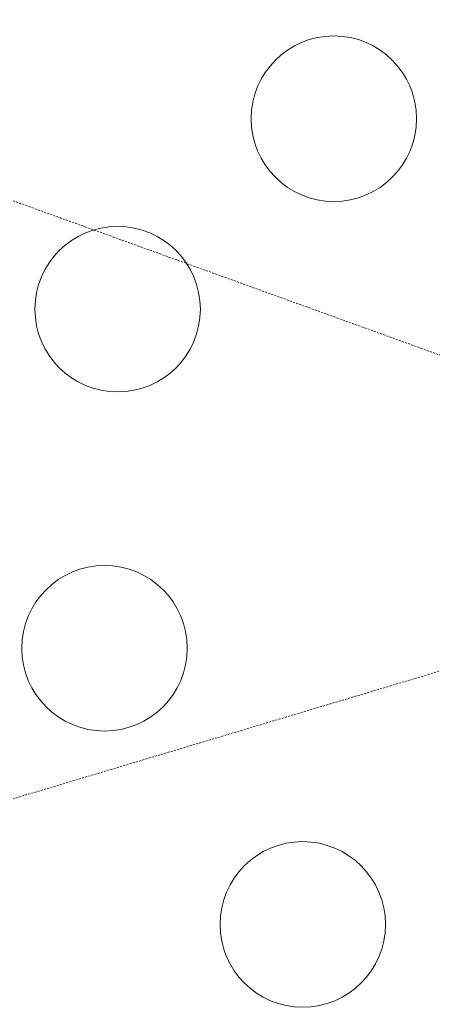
# Model space of a CAD drawing. Header units: millimetres. Extents: x 17924 to 83548, y -4690 to 56252.
# Drawn here: x 40689 to 41939, y 20385 to 23367 of the extents above; entities that cross this region are included whole.
import ezdxf

# ---------------------------------------------------------------- set-up
doc = ezdxf.new("R2010")
doc.units = ezdxf.units.MM
doc.header["$MEASUREMENT"] = 0
doc.linetypes.add('DGN Style 2', pattern=[10, 6, -4])
for name, color, linetype, lineweight in [('EQPM-OVHD', 62, 'DGN Style 2', 13), ('FURN-FREE', 1, 'Continuous', 0), ('FURN-STOR', 213, 'Continuous', 0)]:
    doc.layers.add(name, color=color, linetype=linetype, lineweight=lineweight)

msp = doc.modelspace()

# ---------------------------------------------------------------- linework, layer by layer
at = {"layer": 'FURN-STOR'}
for centre in [(41638.6, 23067.8), (40985.1, 22492.8), (40945.5, 21468.9), (41544.6, 20634.9)]:
    msp.add_circle(centre, 250, dxfattribs=at)

# ---------------------------------------------------------------- wipeouts: each hides what was drawn before it
at = {"linetype": 'Continuous'}
msp.add_wipeout([(42856, 22703.2), (41357.1, 22761.1), (41287.6, 20962.4), (42786.4, 20904.5)], dxfattribs=at).dxf.layer = 'FURN-FREE'

# ---------------------------------------------------------------- next in the draw order: linework, layer by layer
at = {"layer": 'EQPM-OVHD', "linetype": 'DGN Style 2', "lineweight": 0}
for p, q in [((39154.5, 23366.6), (43398.4, 21834.6)), ((43393.5, 21828.9), (39044.8, 20528.7))]:
    msp.add_line(p, q, dxfattribs=at)

doc.saveas('drawing.dxf')
